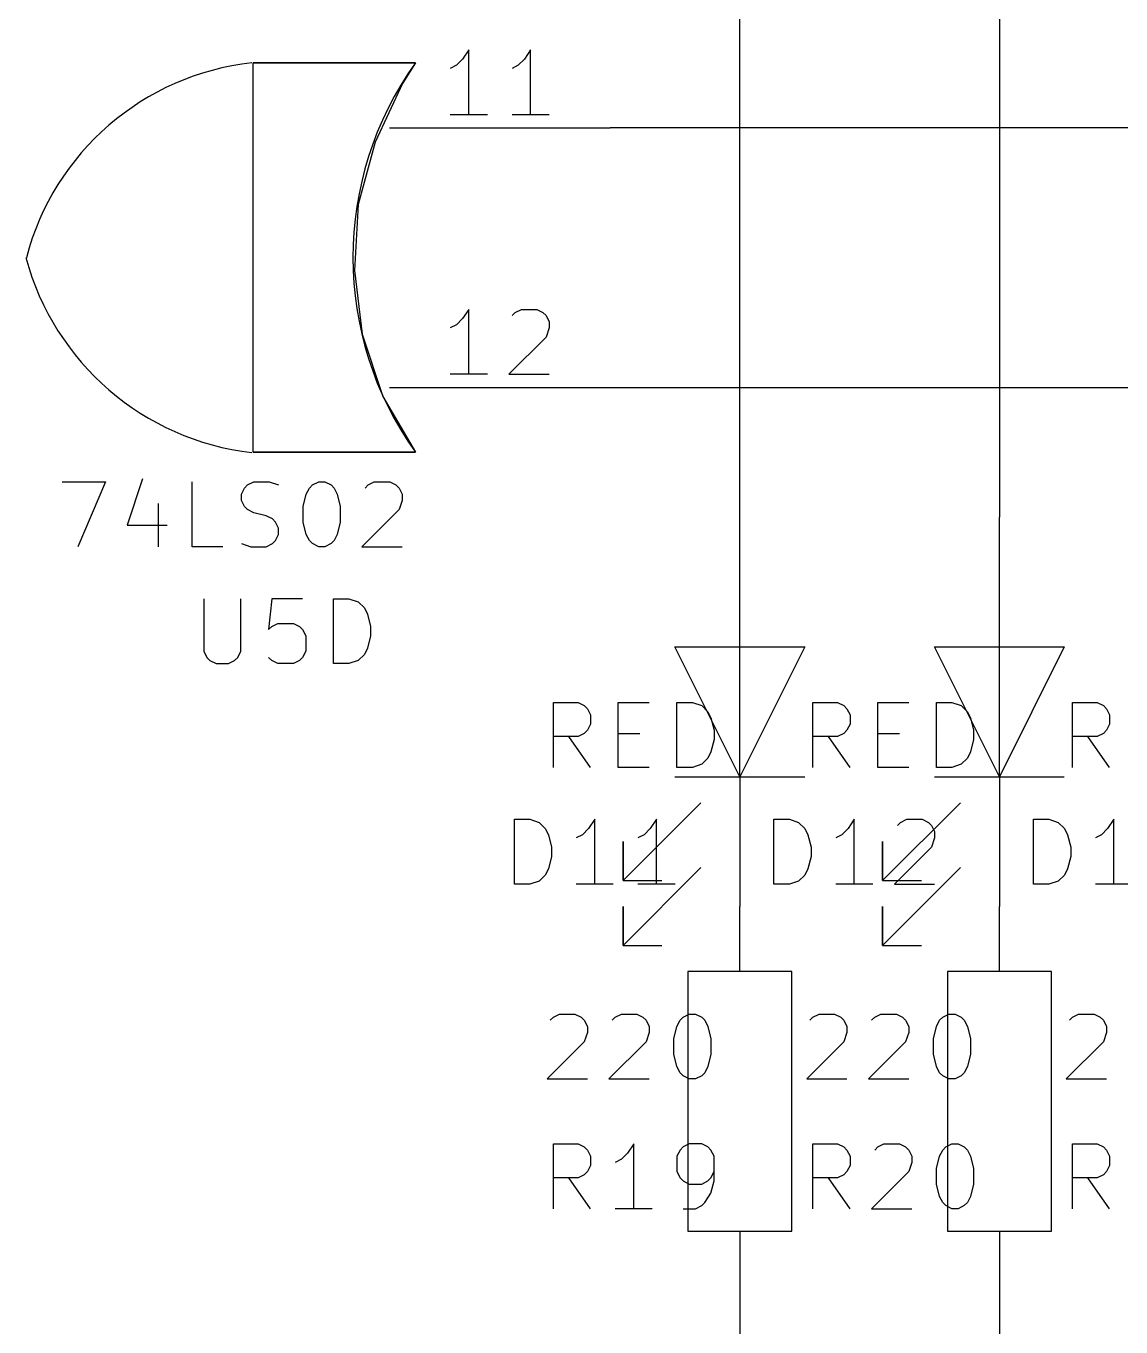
# Model space of a CAD drawing. Extents: x 0.4 to 11.3, y -7.9 to -0.4.
# Drawn here: x 3.7 to 4.544, y -6.924 to -5.922 of the extents above; entities that cross this region are included whole.
import ezdxf

# ---------------------------------------------------------------- set-up
doc = ezdxf.new("R2010")
doc.units = 0
doc.header["$MEASUREMENT"] = 0
for name, color, linetype in [('CYAN2', 4, 'CONTINUOUS'), ('GREEN3', 91, 'CONTINUOUS'), ('LYELLOW', 51, 'CONTINUOUS'), ('RED2', 1, 'CONTINUOUS'), ('RED3', 11, 'CONTINUOUS')]:
    doc.layers.add(name, color=color, linetype=linetype)

msp = doc.modelspace()

# ---------------------------------------------------------------- linework, layer by layer
at = {"layer": 'CYAN2', "linetype": 'CONTINUOUS'}
for p, q in [((3.7279, -6.2728), (3.7612, -6.2728)), ((3.7279, -6.2728), (3.7612, -6.2728)), ((3.7612, -6.2728), (3.7398, -6.3228)), ((3.7612, -6.2728), (3.7398, -6.3228)), ((3.7898, -6.2704), (3.7779, -6.3061)), ((3.7898, -6.2704), (3.7779, -6.3061)), ((3.8279, -6.3228), (3.8279, -6.2728)), ((3.8279, -6.3228), (3.8279, -6.2728)), ((3.8707, -6.2752), (3.8755, -6.2728)), ((3.8707, -6.2752), (3.8755, -6.2728)), ((3.8755, -6.2728), (3.8874, -6.2728)), ((3.8755, -6.2728), (3.8874, -6.2728)), ((3.8874, -6.2728), (3.8945, -6.2752)), ((3.8874, -6.2728), (3.8945, -6.2752)), ((3.9207, -6.2752), (3.9255, -6.2728)), ((3.9207, -6.2752), (3.9255, -6.2728)), ((3.9255, -6.2728), (3.9302, -6.2728)), ((3.9255, -6.2728), (3.9302, -6.2728)), ((3.9302, -6.2728), (3.935, -6.2752)), ((3.9302, -6.2728), (3.935, -6.2752)), ((3.9636, -6.2752), (3.9683, -6.2728)), ((3.9636, -6.2752), (3.9683, -6.2728)), ((3.9683, -6.2728), (3.9802, -6.2728)), ((3.9683, -6.2728), (3.9802, -6.2728)), ((3.9802, -6.2728), (3.985, -6.2752)), ((3.9802, -6.2728), (3.985, -6.2752)), ((3.866, -6.2823), (3.8683, -6.2776)), ((3.866, -6.2823), (3.8683, -6.2776)), ((3.866, -6.2871), (3.866, -6.2823)), ((3.866, -6.2871), (3.866, -6.2823)), ((3.8683, -6.2776), (3.8707, -6.2752)), ((3.8683, -6.2776), (3.8707, -6.2752)), ((3.9136, -6.2919), (3.9159, -6.2823)), ((3.9136, -6.2919), (3.9159, -6.2823)), ((3.9159, -6.2823), (3.9183, -6.2776)), ((3.9159, -6.2823), (3.9183, -6.2776)), ((3.9183, -6.2776), (3.9207, -6.2752)), ((3.9183, -6.2776), (3.9207, -6.2752)), ((3.935, -6.2752), (3.9374, -6.2776)), ((3.935, -6.2752), (3.9374, -6.2776)), ((3.9374, -6.2776), (3.9398, -6.2823)), ((3.9374, -6.2776), (3.9398, -6.2823)), ((3.9398, -6.2823), (3.9421, -6.2919)), ((3.9398, -6.2823), (3.9421, -6.2919)), ((3.9612, -6.2776), (3.9636, -6.2752)), ((3.9612, -6.2776), (3.9636, -6.2752)), ((3.985, -6.2752), (3.9874, -6.2776)), ((3.985, -6.2752), (3.9874, -6.2776)), ((3.9874, -6.2776), (3.9898, -6.2823)), ((3.9874, -6.2776), (3.9898, -6.2823)), ((3.9898, -6.2823), (3.9898, -6.2871)), ((3.9898, -6.2823), (3.9898, -6.2871)), ((3.8017, -6.2895), (3.8017, -6.3228)), ((3.8017, -6.2895), (3.8017, -6.3228)), ((3.8683, -6.2919), (3.866, -6.2871)), ((3.8683, -6.2919), (3.866, -6.2871)), ((3.8707, -6.2942), (3.8683, -6.2919)), ((3.8707, -6.2942), (3.8683, -6.2919)), ((3.8755, -6.2966), (3.8707, -6.2942)), ((3.8755, -6.2966), (3.8707, -6.2942)), ((3.9136, -6.3038), (3.9136, -6.2919)), ((3.9136, -6.3038), (3.9136, -6.2919)), ((3.9421, -6.2919), (3.9421, -6.3038)), ((3.9421, -6.2919), (3.9421, -6.3038)), ((3.9874, -6.2942), (3.9588, -6.3228)), ((3.9874, -6.2942), (3.9588, -6.3228)), ((3.9898, -6.2871), (3.9874, -6.2942)), ((3.9898, -6.2871), (3.9874, -6.2942)), ((3.885, -6.299), (3.8755, -6.2966)), ((3.885, -6.299), (3.8755, -6.2966)), ((3.8898, -6.3014), (3.885, -6.299)), ((3.8898, -6.3014), (3.885, -6.299)), ((3.8921, -6.3038), (3.8898, -6.3014)), ((3.8921, -6.3038), (3.8898, -6.3014)), ((3.8945, -6.3085), (3.8921, -6.3038)), ((3.8945, -6.3085), (3.8921, -6.3038)), ((3.9159, -6.3133), (3.9136, -6.3038)), ((3.9159, -6.3133), (3.9136, -6.3038)), ((3.9421, -6.3038), (3.9398, -6.3133)), ((3.9421, -6.3038), (3.9398, -6.3133)), ((3.7779, -6.3061), (3.8088, -6.3061)), ((3.7779, -6.3061), (3.8088, -6.3061)), ((3.8921, -6.318), (3.8945, -6.3133)), ((3.8921, -6.318), (3.8945, -6.3133)), ((3.8945, -6.3133), (3.8945, -6.3085)), ((3.8945, -6.3133), (3.8945, -6.3085)), ((3.9183, -6.318), (3.9159, -6.3133)), ((3.9183, -6.318), (3.9159, -6.3133)), ((3.9398, -6.3133), (3.9374, -6.318)), ((3.9398, -6.3133), (3.9374, -6.318)), ((3.8517, -6.3228), (3.8279, -6.3228)), ((3.8517, -6.3228), (3.8279, -6.3228)), ((3.866, -6.3204), (3.8731, -6.3228)), ((3.866, -6.3204), (3.8731, -6.3228)), ((3.8731, -6.3228), (3.885, -6.3228)), ((3.8731, -6.3228), (3.885, -6.3228)), ((3.885, -6.3228), (3.8898, -6.3204)), ((3.885, -6.3228), (3.8898, -6.3204)), ((3.8898, -6.3204), (3.8921, -6.318)), ((3.8898, -6.3204), (3.8921, -6.318)), ((3.9207, -6.3204), (3.9183, -6.318)), ((3.9207, -6.3204), (3.9183, -6.318)), ((3.9255, -6.3228), (3.9207, -6.3204)), ((3.9255, -6.3228), (3.9207, -6.3204)), ((3.9302, -6.3228), (3.9255, -6.3228)), ((3.9302, -6.3228), (3.9255, -6.3228)), ((3.935, -6.3204), (3.9302, -6.3228)), ((3.935, -6.3204), (3.9302, -6.3228)), ((3.9374, -6.318), (3.935, -6.3204)), ((3.9374, -6.318), (3.935, -6.3204)), ((3.9588, -6.3228), (3.9898, -6.3228)), ((3.9588, -6.3228), (3.9898, -6.3228)), ((3.8369, -6.3628), (3.8369, -6.4033)), ((3.8369, -6.3628), (3.8369, -6.4033)), ((3.8655, -6.4033), (3.8655, -6.3628)), ((3.8655, -6.4033), (3.8655, -6.3628)), ((3.8893, -6.3628), (3.8869, -6.3866)), ((3.8893, -6.3628), (3.8869, -6.3866)), ((3.9131, -6.3628), (3.8893, -6.3628)), ((3.9131, -6.3628), (3.8893, -6.3628)), ((3.9369, -6.4128), (3.9369, -6.3628)), ((3.9369, -6.3628), (3.9488, -6.3628)), ((3.9369, -6.4128), (3.9369, -6.3628)), ((3.9369, -6.3628), (3.9488, -6.3628)), ((3.9488, -6.3628), (3.9559, -6.3652)), ((3.9488, -6.3628), (3.9559, -6.3652)), ((3.9559, -6.3652), (3.9607, -6.3699)), ((3.9559, -6.3652), (3.9607, -6.3699)), ((3.9607, -6.3699), (3.9631, -6.3747)), ((3.9607, -6.3699), (3.9631, -6.3747)), ((3.9631, -6.3747), (3.9655, -6.3842)), ((3.9631, -6.3747), (3.9655, -6.3842)), ((3.8869, -6.3866), (3.8893, -6.3842)), ((3.8869, -6.3866), (3.8893, -6.3842)), ((3.8893, -6.3842), (3.894, -6.3819)), ((3.8893, -6.3842), (3.894, -6.3819)), ((3.894, -6.3819), (3.906, -6.3819)), ((3.894, -6.3819), (3.906, -6.3819)), ((3.906, -6.3819), (3.9107, -6.3842)), ((3.906, -6.3819), (3.9107, -6.3842)), ((3.9107, -6.3842), (3.9131, -6.3866)), ((3.9107, -6.3842), (3.9131, -6.3866)), ((3.9655, -6.3842), (3.9655, -6.3914)), ((3.9655, -6.3842), (3.9655, -6.3914)), ((3.9131, -6.3866), (3.9155, -6.3914)), ((3.9131, -6.3866), (3.9155, -6.3914)), ((3.9155, -6.3914), (3.9155, -6.4033)), ((3.9155, -6.3914), (3.9155, -6.4033)), ((3.9655, -6.3914), (3.9631, -6.4009)), ((3.9655, -6.3914), (3.9631, -6.4009)), ((3.8369, -6.4033), (3.8393, -6.408)), ((3.8369, -6.4033), (3.8393, -6.408)), ((3.8631, -6.408), (3.8655, -6.4033)), ((3.8631, -6.408), (3.8655, -6.4033)), ((3.9155, -6.4033), (3.9131, -6.408)), ((3.9155, -6.4033), (3.9131, -6.408)), ((3.9631, -6.4009), (3.9607, -6.4057)), ((3.9631, -6.4009), (3.9607, -6.4057)), ((3.8393, -6.408), (3.8417, -6.4104)), ((3.8393, -6.408), (3.8417, -6.4104)), ((3.8417, -6.4104), (3.8464, -6.4128)), ((3.8417, -6.4104), (3.8464, -6.4128)), ((3.8464, -6.4128), (3.8559, -6.4128)), ((3.8464, -6.4128), (3.8559, -6.4128)), ((3.8559, -6.4128), (3.8607, -6.4104)), ((3.8559, -6.4128), (3.8607, -6.4104)), ((3.8607, -6.4104), (3.8631, -6.408)), ((3.8607, -6.4104), (3.8631, -6.408)), ((3.8893, -6.4104), (3.8869, -6.408)), ((3.8893, -6.4104), (3.8869, -6.408)), ((3.894, -6.4128), (3.8893, -6.4104)), ((3.894, -6.4128), (3.8893, -6.4104)), ((3.906, -6.4128), (3.894, -6.4128)), ((3.906, -6.4128), (3.894, -6.4128)), ((3.9107, -6.4104), (3.906, -6.4128)), ((3.9107, -6.4104), (3.906, -6.4128)), ((3.9131, -6.408), (3.9107, -6.4104)), ((3.9131, -6.408), (3.9107, -6.4104)), ((3.9488, -6.4128), (3.9369, -6.4128)), ((3.9488, -6.4128), (3.9369, -6.4128)), ((3.9559, -6.4104), (3.9488, -6.4128)), ((3.9559, -6.4104), (3.9488, -6.4128)), ((3.9607, -6.4057), (3.9559, -6.4104)), ((3.9607, -6.4057), (3.9559, -6.4104)), ((4.1063, -6.4928), (4.1063, -6.4428)), ((4.1063, -6.4428), (4.1253, -6.4428)), ((4.1063, -6.4928), (4.1063, -6.4428)), ((4.1063, -6.4428), (4.1253, -6.4428)), ((4.1253, -6.4428), (4.1301, -6.4452)), ((4.1253, -6.4428), (4.1301, -6.4452)), ((4.1563, -6.4928), (4.1563, -6.4428)), ((4.1563, -6.4428), (4.1801, -6.4428)), ((4.1563, -6.4928), (4.1563, -6.4428)), ((4.1563, -6.4428), (4.1801, -6.4428)), ((4.2015, -6.4928), (4.2015, -6.4428)), ((4.2015, -6.4428), (4.2134, -6.4428)), ((4.2015, -6.4928), (4.2015, -6.4428)), ((4.2015, -6.4428), (4.2134, -6.4428)), ((4.2134, -6.4428), (4.2206, -6.4452)), ((4.2134, -6.4428), (4.2206, -6.4452)), ((4.3063, -6.4928), (4.3063, -6.4428)), ((4.3063, -6.4428), (4.3253, -6.4428)), ((4.3063, -6.4928), (4.3063, -6.4428)), ((4.3063, -6.4428), (4.3253, -6.4428)), ((4.3253, -6.4428), (4.3301, -6.4452)), ((4.3253, -6.4428), (4.3301, -6.4452)), ((4.3563, -6.4928), (4.3563, -6.4428)), ((4.3563, -6.4428), (4.3801, -6.4428)), ((4.3563, -6.4928), (4.3563, -6.4428)), ((4.3563, -6.4428), (4.3801, -6.4428)), ((4.4015, -6.4928), (4.4015, -6.4428)), ((4.4015, -6.4428), (4.4134, -6.4428)), ((4.4015, -6.4928), (4.4015, -6.4428)), ((4.4015, -6.4428), (4.4134, -6.4428)), ((4.4134, -6.4428), (4.4206, -6.4452)), ((4.4134, -6.4428), (4.4206, -6.4452)), ((4.5063, -6.4928), (4.5063, -6.4428)), ((4.5063, -6.4428), (4.5253, -6.4428)), ((4.5063, -6.4928), (4.5063, -6.4428)), ((4.5063, -6.4428), (4.5253, -6.4428)), ((4.5253, -6.4428), (4.5301, -6.4452)), ((4.5253, -6.4428), (4.5301, -6.4452)), ((4.1301, -6.4452), (4.1325, -6.4476)), ((4.1301, -6.4452), (4.1325, -6.4476)), ((4.1325, -6.4476), (4.1349, -6.4523)), ((4.1325, -6.4476), (4.1349, -6.4523)), ((4.1349, -6.4523), (4.1349, -6.4595)), ((4.1349, -6.4523), (4.1349, -6.4595)), ((4.2206, -6.4452), (4.2253, -6.4499)), ((4.2206, -6.4452), (4.2253, -6.4499)), ((4.2253, -6.4499), (4.2277, -6.4547)), ((4.2253, -6.4499), (4.2277, -6.4547)), ((4.2277, -6.4547), (4.2301, -6.4642)), ((4.2277, -6.4547), (4.2301, -6.4642)), ((4.3301, -6.4452), (4.3325, -6.4476)), ((4.3301, -6.4452), (4.3325, -6.4476)), ((4.3325, -6.4476), (4.3349, -6.4523)), ((4.3325, -6.4476), (4.3349, -6.4523)), ((4.3349, -6.4523), (4.3349, -6.4595)), ((4.3349, -6.4523), (4.3349, -6.4595)), ((4.4206, -6.4452), (4.4253, -6.4499)), ((4.4206, -6.4452), (4.4253, -6.4499)), ((4.4253, -6.4499), (4.4277, -6.4547)), ((4.4253, -6.4499), (4.4277, -6.4547)), ((4.4277, -6.4547), (4.4301, -6.4642)), ((4.4277, -6.4547), (4.4301, -6.4642)), ((4.5301, -6.4452), (4.5325, -6.4476)), ((4.5301, -6.4452), (4.5325, -6.4476)), ((4.5325, -6.4476), (4.5349, -6.4523)), ((4.5325, -6.4476), (4.5349, -6.4523)), ((4.5349, -6.4523), (4.5349, -6.4595)), ((4.5349, -6.4523), (4.5349, -6.4595)), ((4.1325, -6.4642), (4.1301, -6.4666)), ((4.1325, -6.4642), (4.1301, -6.4666)), ((4.1349, -6.4595), (4.1325, -6.4642)), ((4.1349, -6.4595), (4.1325, -6.4642)), ((4.2301, -6.4642), (4.2301, -6.4714)), ((4.2301, -6.4642), (4.2301, -6.4714)), ((4.3325, -6.4642), (4.3301, -6.4666)), ((4.3325, -6.4642), (4.3301, -6.4666)), ((4.3349, -6.4595), (4.3325, -6.4642)), ((4.3349, -6.4595), (4.3325, -6.4642)), ((4.4301, -6.4642), (4.4301, -6.4714)), ((4.4301, -6.4642), (4.4301, -6.4714)), ((4.5325, -6.4642), (4.5301, -6.4666)), ((4.5325, -6.4642), (4.5301, -6.4666)), ((4.5349, -6.4595), (4.5325, -6.4642)), ((4.5349, -6.4595), (4.5325, -6.4642)), ((4.1253, -6.469), (4.1063, -6.469)), ((4.1253, -6.469), (4.1063, -6.469)), ((4.1349, -6.4928), (4.1182, -6.469)), ((4.1349, -6.4928), (4.1182, -6.469)), ((4.1301, -6.4666), (4.1253, -6.469)), ((4.1301, -6.4666), (4.1253, -6.469)), ((4.1563, -6.4666), (4.1729, -6.4666)), ((4.1563, -6.4666), (4.1729, -6.4666)), ((4.2301, -6.4714), (4.2277, -6.4809)), ((4.2301, -6.4714), (4.2277, -6.4809)), ((4.3253, -6.469), (4.3063, -6.469)), ((4.3253, -6.469), (4.3063, -6.469)), ((4.3349, -6.4928), (4.3182, -6.469)), ((4.3349, -6.4928), (4.3182, -6.469)), ((4.3301, -6.4666), (4.3253, -6.469)), ((4.3301, -6.4666), (4.3253, -6.469)), ((4.3563, -6.4666), (4.3729, -6.4666)), ((4.3563, -6.4666), (4.3729, -6.4666)), ((4.4301, -6.4714), (4.4277, -6.4809)), ((4.4301, -6.4714), (4.4277, -6.4809)), ((4.5253, -6.469), (4.5063, -6.469)), ((4.5253, -6.469), (4.5063, -6.469)), ((4.5349, -6.4928), (4.5182, -6.469)), ((4.5349, -6.4928), (4.5182, -6.469)), ((4.5301, -6.4666), (4.5253, -6.469)), ((4.5301, -6.4666), (4.5253, -6.469)), ((4.2277, -6.4809), (4.2253, -6.4857)), ((4.2277, -6.4809), (4.2253, -6.4857)), ((4.4277, -6.4809), (4.4253, -6.4857)), ((4.4277, -6.4809), (4.4253, -6.4857)), ((4.1801, -6.4928), (4.1563, -6.4928)), ((4.1801, -6.4928), (4.1563, -6.4928)), ((4.2134, -6.4928), (4.2015, -6.4928)), ((4.2134, -6.4928), (4.2015, -6.4928)), ((4.2206, -6.4904), (4.2134, -6.4928)), ((4.2206, -6.4904), (4.2134, -6.4928)), ((4.2253, -6.4857), (4.2206, -6.4904)), ((4.2253, -6.4857), (4.2206, -6.4904)), ((4.3801, -6.4928), (4.3563, -6.4928)), ((4.3801, -6.4928), (4.3563, -6.4928)), ((4.4134, -6.4928), (4.4015, -6.4928)), ((4.4134, -6.4928), (4.4015, -6.4928)), ((4.4206, -6.4904), (4.4134, -6.4928)), ((4.4206, -6.4904), (4.4134, -6.4928)), ((4.4253, -6.4857), (4.4206, -6.4904)), ((4.4253, -6.4857), (4.4206, -6.4904)), ((4.0763, -6.5828), (4.0763, -6.5328)), ((4.0763, -6.5328), (4.0882, -6.5328)), ((4.0763, -6.5828), (4.0763, -6.5328)), ((4.0763, -6.5328), (4.0882, -6.5328)), ((4.0882, -6.5328), (4.0953, -6.5352)), ((4.0882, -6.5328), (4.0953, -6.5352)), ((4.0953, -6.5352), (4.1001, -6.5399)), ((4.0953, -6.5352), (4.1001, -6.5399)), ((4.1382, -6.5328), (4.1334, -6.5399)), ((4.1382, -6.5328), (4.1334, -6.5399)), ((4.1382, -6.5828), (4.1382, -6.5328)), ((4.1382, -6.5828), (4.1382, -6.5328)), ((4.1858, -6.5328), (4.181, -6.5399)), ((4.1858, -6.5328), (4.181, -6.5399)), ((4.1858, -6.5828), (4.1858, -6.5328)), ((4.1858, -6.5828), (4.1858, -6.5328)), ((4.2763, -6.5828), (4.2763, -6.5328)), ((4.2763, -6.5328), (4.2882, -6.5328)), ((4.2763, -6.5828), (4.2763, -6.5328)), ((4.2763, -6.5328), (4.2882, -6.5328)), ((4.2882, -6.5328), (4.2953, -6.5352)), ((4.2882, -6.5328), (4.2953, -6.5352)), ((4.2953, -6.5352), (4.3001, -6.5399)), ((4.2953, -6.5352), (4.3001, -6.5399)), ((4.3382, -6.5328), (4.3334, -6.5399)), ((4.3382, -6.5328), (4.3334, -6.5399)), ((4.3382, -6.5828), (4.3382, -6.5328)), ((4.3382, -6.5828), (4.3382, -6.5328)), ((4.3715, -6.5376), (4.3739, -6.5352)), ((4.3715, -6.5376), (4.3739, -6.5352)), ((4.3739, -6.5352), (4.3787, -6.5328)), ((4.3739, -6.5352), (4.3787, -6.5328)), ((4.3787, -6.5328), (4.3906, -6.5328)), ((4.3787, -6.5328), (4.3906, -6.5328)), ((4.3906, -6.5328), (4.3953, -6.5352)), ((4.3906, -6.5328), (4.3953, -6.5352)), ((4.3953, -6.5352), (4.3977, -6.5376)), ((4.3953, -6.5352), (4.3977, -6.5376)), ((4.4763, -6.5828), (4.4763, -6.5328)), ((4.4763, -6.5328), (4.4882, -6.5328)), ((4.4763, -6.5828), (4.4763, -6.5328)), ((4.4763, -6.5328), (4.4882, -6.5328)), ((4.4882, -6.5328), (4.4953, -6.5352)), ((4.4882, -6.5328), (4.4953, -6.5352)), ((4.4953, -6.5352), (4.5001, -6.5399)), ((4.4953, -6.5352), (4.5001, -6.5399)), ((4.5382, -6.5328), (4.5334, -6.5399)), ((4.5382, -6.5328), (4.5334, -6.5399)), ((4.5382, -6.5828), (4.5382, -6.5328)), ((4.5382, -6.5828), (4.5382, -6.5328)), ((4.1001, -6.5399), (4.1025, -6.5447)), ((4.1001, -6.5399), (4.1025, -6.5447)), ((4.1025, -6.5447), (4.1049, -6.5542)), ((4.1025, -6.5447), (4.1049, -6.5542)), ((4.1287, -6.5447), (4.1239, -6.5471)), ((4.1287, -6.5447), (4.1239, -6.5471)), ((4.1334, -6.5399), (4.1287, -6.5447)), ((4.1334, -6.5399), (4.1287, -6.5447)), ((4.1763, -6.5447), (4.1715, -6.5471)), ((4.1763, -6.5447), (4.1715, -6.5471)), ((4.181, -6.5399), (4.1763, -6.5447)), ((4.181, -6.5399), (4.1763, -6.5447)), ((4.3001, -6.5399), (4.3025, -6.5447)), ((4.3001, -6.5399), (4.3025, -6.5447)), ((4.3025, -6.5447), (4.3049, -6.5542)), ((4.3025, -6.5447), (4.3049, -6.5542)), ((4.3287, -6.5447), (4.3239, -6.5471)), ((4.3287, -6.5447), (4.3239, -6.5471)), ((4.3334, -6.5399), (4.3287, -6.5447)), ((4.3334, -6.5399), (4.3287, -6.5447)), ((4.3977, -6.5376), (4.4001, -6.5423)), ((4.3977, -6.5376), (4.4001, -6.5423)), ((4.4001, -6.5423), (4.4001, -6.5471)), ((4.4001, -6.5423), (4.4001, -6.5471)), ((4.5001, -6.5399), (4.5025, -6.5447)), ((4.5001, -6.5399), (4.5025, -6.5447)), ((4.5025, -6.5447), (4.5049, -6.5542)), ((4.5025, -6.5447), (4.5049, -6.5542)), ((4.5287, -6.5447), (4.5239, -6.5471)), ((4.5287, -6.5447), (4.5239, -6.5471)), ((4.5334, -6.5399), (4.5287, -6.5447)), ((4.5334, -6.5399), (4.5287, -6.5447)), ((4.1049, -6.5542), (4.1049, -6.5614)), ((4.1049, -6.5542), (4.1049, -6.5614)), ((4.3049, -6.5542), (4.3049, -6.5614)), ((4.3049, -6.5542), (4.3049, -6.5614)), ((4.3977, -6.5542), (4.3691, -6.5828)), ((4.3977, -6.5542), (4.3691, -6.5828)), ((4.4001, -6.5471), (4.3977, -6.5542)), ((4.4001, -6.5471), (4.3977, -6.5542)), ((4.5049, -6.5542), (4.5049, -6.5614)), ((4.5049, -6.5542), (4.5049, -6.5614)), ((4.1049, -6.5614), (4.1025, -6.5709)), ((4.1049, -6.5614), (4.1025, -6.5709)), ((4.3049, -6.5614), (4.3025, -6.5709)), ((4.3049, -6.5614), (4.3025, -6.5709)), ((4.5049, -6.5614), (4.5025, -6.5709)), ((4.5049, -6.5614), (4.5025, -6.5709)), ((4.1025, -6.5709), (4.1001, -6.5757)), ((4.1025, -6.5709), (4.1001, -6.5757)), ((4.3025, -6.5709), (4.3001, -6.5757)), ((4.3025, -6.5709), (4.3001, -6.5757)), ((4.5025, -6.5709), (4.5001, -6.5757)), ((4.5025, -6.5709), (4.5001, -6.5757)), ((4.0882, -6.5828), (4.0763, -6.5828)), ((4.0882, -6.5828), (4.0763, -6.5828)), ((4.0953, -6.5804), (4.0882, -6.5828)), ((4.0953, -6.5804), (4.0882, -6.5828)), ((4.1001, -6.5757), (4.0953, -6.5804)), ((4.1001, -6.5757), (4.0953, -6.5804)), ((4.1525, -6.5828), (4.1239, -6.5828)), ((4.1525, -6.5828), (4.1239, -6.5828)), ((4.2001, -6.5828), (4.1715, -6.5828)), ((4.2001, -6.5828), (4.1715, -6.5828)), ((4.2882, -6.5828), (4.2763, -6.5828)), ((4.2882, -6.5828), (4.2763, -6.5828)), ((4.2953, -6.5804), (4.2882, -6.5828)), ((4.2953, -6.5804), (4.2882, -6.5828)), ((4.3001, -6.5757), (4.2953, -6.5804)), ((4.3001, -6.5757), (4.2953, -6.5804)), ((4.3525, -6.5828), (4.3239, -6.5828)), ((4.3525, -6.5828), (4.3239, -6.5828)), ((4.3691, -6.5828), (4.4001, -6.5828)), ((4.3691, -6.5828), (4.4001, -6.5828)), ((4.4882, -6.5828), (4.4763, -6.5828)), ((4.4882, -6.5828), (4.4763, -6.5828)), ((4.4953, -6.5804), (4.4882, -6.5828)), ((4.4953, -6.5804), (4.4882, -6.5828)), ((4.5001, -6.5757), (4.4953, -6.5804)), ((4.5001, -6.5757), (4.4953, -6.5804)), ((4.5525, -6.5828), (4.5239, -6.5828)), ((4.5525, -6.5828), (4.5239, -6.5828)), ((4.1039, -6.6876), (4.1063, -6.6852)), ((4.1039, -6.6876), (4.1063, -6.6852)), ((4.1063, -6.6852), (4.111, -6.6828)), ((4.1063, -6.6852), (4.111, -6.6828)), ((4.111, -6.6828), (4.1229, -6.6828)), ((4.111, -6.6828), (4.1229, -6.6828)), ((4.1229, -6.6828), (4.1277, -6.6852)), ((4.1229, -6.6828), (4.1277, -6.6852)), ((4.1277, -6.6852), (4.1301, -6.6876)), ((4.1277, -6.6852), (4.1301, -6.6876)), ((4.1515, -6.6876), (4.1539, -6.6852)), ((4.1515, -6.6876), (4.1539, -6.6852)), ((4.1539, -6.6852), (4.1587, -6.6828)), ((4.1539, -6.6852), (4.1587, -6.6828)), ((4.1587, -6.6828), (4.1706, -6.6828)), ((4.1587, -6.6828), (4.1706, -6.6828)), ((4.1706, -6.6828), (4.1753, -6.6852)), ((4.1706, -6.6828), (4.1753, -6.6852)), ((4.1753, -6.6852), (4.1777, -6.6876)), ((4.1753, -6.6852), (4.1777, -6.6876)), ((4.2039, -6.6876), (4.2063, -6.6852)), ((4.2039, -6.6876), (4.2063, -6.6852)), ((4.2063, -6.6852), (4.211, -6.6828)), ((4.2063, -6.6852), (4.211, -6.6828)), ((4.211, -6.6828), (4.2158, -6.6828)), ((4.211, -6.6828), (4.2158, -6.6828)), ((4.2158, -6.6828), (4.2206, -6.6852)), ((4.2158, -6.6828), (4.2206, -6.6852)), ((4.2206, -6.6852), (4.2229, -6.6876)), ((4.2206, -6.6852), (4.2229, -6.6876)), ((4.3039, -6.6876), (4.3063, -6.6852)), ((4.3039, -6.6876), (4.3063, -6.6852)), ((4.3063, -6.6852), (4.311, -6.6828)), ((4.3063, -6.6852), (4.311, -6.6828)), ((4.311, -6.6828), (4.3229, -6.6828)), ((4.311, -6.6828), (4.3229, -6.6828)), ((4.3229, -6.6828), (4.3277, -6.6852)), ((4.3229, -6.6828), (4.3277, -6.6852)), ((4.3277, -6.6852), (4.3301, -6.6876)), ((4.3277, -6.6852), (4.3301, -6.6876)), ((4.3515, -6.6876), (4.3539, -6.6852)), ((4.3515, -6.6876), (4.3539, -6.6852)), ((4.3539, -6.6852), (4.3587, -6.6828)), ((4.3539, -6.6852), (4.3587, -6.6828)), ((4.3587, -6.6828), (4.3706, -6.6828)), ((4.3587, -6.6828), (4.3706, -6.6828)), ((4.3706, -6.6828), (4.3753, -6.6852)), ((4.3706, -6.6828), (4.3753, -6.6852)), ((4.3753, -6.6852), (4.3777, -6.6876)), ((4.3753, -6.6852), (4.3777, -6.6876)), ((4.4039, -6.6876), (4.4063, -6.6852)), ((4.4039, -6.6876), (4.4063, -6.6852)), ((4.4063, -6.6852), (4.411, -6.6828)), ((4.4063, -6.6852), (4.411, -6.6828)), ((4.411, -6.6828), (4.4158, -6.6828)), ((4.411, -6.6828), (4.4158, -6.6828)), ((4.4158, -6.6828), (4.4206, -6.6852)), ((4.4158, -6.6828), (4.4206, -6.6852)), ((4.4206, -6.6852), (4.4229, -6.6876)), ((4.4206, -6.6852), (4.4229, -6.6876)), ((4.5039, -6.6876), (4.5063, -6.6852)), ((4.5039, -6.6876), (4.5063, -6.6852)), ((4.5063, -6.6852), (4.511, -6.6828)), ((4.5063, -6.6852), (4.511, -6.6828)), ((4.511, -6.6828), (4.5229, -6.6828)), ((4.511, -6.6828), (4.5229, -6.6828)), ((4.5229, -6.6828), (4.5277, -6.6852)), ((4.5229, -6.6828), (4.5277, -6.6852)), ((4.5277, -6.6852), (4.5301, -6.6876)), ((4.5277, -6.6852), (4.5301, -6.6876)), ((4.1301, -6.6876), (4.1325, -6.6923)), ((4.1301, -6.6876), (4.1325, -6.6923)), ((4.1325, -6.6923), (4.1325, -6.6971)), ((4.1325, -6.6923), (4.1325, -6.6971)), ((4.1777, -6.6876), (4.1801, -6.6923)), ((4.1777, -6.6876), (4.1801, -6.6923)), ((4.1801, -6.6923), (4.1801, -6.6971)), ((4.1801, -6.6923), (4.1801, -6.6971)), ((4.1991, -6.7018), (4.2015, -6.6923)), ((4.1991, -6.7018), (4.2015, -6.6923)), ((4.2015, -6.6923), (4.2039, -6.6876)), ((4.2015, -6.6923), (4.2039, -6.6876)), ((4.2229, -6.6876), (4.2253, -6.6923)), ((4.2229, -6.6876), (4.2253, -6.6923)), ((4.2253, -6.6923), (4.2277, -6.7018)), ((4.2253, -6.6923), (4.2277, -6.7018)), ((4.3301, -6.6876), (4.3325, -6.6923)), ((4.3301, -6.6876), (4.3325, -6.6923)), ((4.3325, -6.6923), (4.3325, -6.6971)), ((4.3325, -6.6923), (4.3325, -6.6971)), ((4.3777, -6.6876), (4.3801, -6.6923)), ((4.3777, -6.6876), (4.3801, -6.6923)), ((4.3801, -6.6923), (4.3801, -6.6971)), ((4.3801, -6.6923), (4.3801, -6.6971)), ((4.3991, -6.7018), (4.4015, -6.6923)), ((4.3991, -6.7018), (4.4015, -6.6923)), ((4.4015, -6.6923), (4.4039, -6.6876)), ((4.4015, -6.6923), (4.4039, -6.6876)), ((4.4229, -6.6876), (4.4253, -6.6923)), ((4.4229, -6.6876), (4.4253, -6.6923)), ((4.4253, -6.6923), (4.4277, -6.7018)), ((4.4253, -6.6923), (4.4277, -6.7018)), ((4.5301, -6.6876), (4.5325, -6.6923)), ((4.5301, -6.6876), (4.5325, -6.6923)), ((4.5325, -6.6923), (4.5325, -6.6971)), ((4.5325, -6.6923), (4.5325, -6.6971)), ((4.1301, -6.7042), (4.1015, -6.7328)), ((4.1301, -6.7042), (4.1015, -6.7328)), ((4.1325, -6.6971), (4.1301, -6.7042)), ((4.1325, -6.6971), (4.1301, -6.7042)), ((4.1777, -6.7042), (4.1491, -6.7328)), ((4.1777, -6.7042), (4.1491, -6.7328)), ((4.1801, -6.6971), (4.1777, -6.7042)), ((4.1801, -6.6971), (4.1777, -6.7042)), ((4.1991, -6.7138), (4.1991, -6.7018)), ((4.1991, -6.7138), (4.1991, -6.7018)), ((4.2277, -6.7018), (4.2277, -6.7138)), ((4.2277, -6.7018), (4.2277, -6.7138)), ((4.3301, -6.7042), (4.3015, -6.7328)), ((4.3301, -6.7042), (4.3015, -6.7328)), ((4.3325, -6.6971), (4.3301, -6.7042)), ((4.3325, -6.6971), (4.3301, -6.7042)), ((4.3777, -6.7042), (4.3491, -6.7328)), ((4.3777, -6.7042), (4.3491, -6.7328)), ((4.3801, -6.6971), (4.3777, -6.7042)), ((4.3801, -6.6971), (4.3777, -6.7042)), ((4.3991, -6.7138), (4.3991, -6.7018)), ((4.3991, -6.7138), (4.3991, -6.7018)), ((4.4277, -6.7018), (4.4277, -6.7138)), ((4.4277, -6.7018), (4.4277, -6.7138)), ((4.5301, -6.7042), (4.5015, -6.7328)), ((4.5301, -6.7042), (4.5015, -6.7328)), ((4.5325, -6.6971), (4.5301, -6.7042)), ((4.5325, -6.6971), (4.5301, -6.7042)), ((4.2015, -6.7233), (4.1991, -6.7138)), ((4.2015, -6.7233), (4.1991, -6.7138)), ((4.2277, -6.7138), (4.2253, -6.7233)), ((4.2277, -6.7138), (4.2253, -6.7233)), ((4.4015, -6.7233), (4.3991, -6.7138)), ((4.4015, -6.7233), (4.3991, -6.7138)), ((4.4277, -6.7138), (4.4253, -6.7233)), ((4.4277, -6.7138), (4.4253, -6.7233)), ((4.2039, -6.728), (4.2015, -6.7233)), ((4.2039, -6.728), (4.2015, -6.7233)), ((4.2253, -6.7233), (4.2229, -6.728)), ((4.2253, -6.7233), (4.2229, -6.728)), ((4.4039, -6.728), (4.4015, -6.7233)), ((4.4039, -6.728), (4.4015, -6.7233)), ((4.4253, -6.7233), (4.4229, -6.728)), ((4.4253, -6.7233), (4.4229, -6.728)), ((4.1015, -6.7328), (4.1325, -6.7328)), ((4.1015, -6.7328), (4.1325, -6.7328)), ((4.1491, -6.7328), (4.1801, -6.7328)), ((4.1491, -6.7328), (4.1801, -6.7328)), ((4.2063, -6.7304), (4.2039, -6.728)), ((4.2063, -6.7304), (4.2039, -6.728)), ((4.211, -6.7328), (4.2063, -6.7304)), ((4.211, -6.7328), (4.2063, -6.7304)), ((4.2158, -6.7328), (4.211, -6.7328)), ((4.2158, -6.7328), (4.211, -6.7328)), ((4.2206, -6.7304), (4.2158, -6.7328)), ((4.2206, -6.7304), (4.2158, -6.7328)), ((4.2229, -6.728), (4.2206, -6.7304)), ((4.2229, -6.728), (4.2206, -6.7304)), ((4.3015, -6.7328), (4.3325, -6.7328)), ((4.3015, -6.7328), (4.3325, -6.7328)), ((4.3491, -6.7328), (4.3801, -6.7328)), ((4.3491, -6.7328), (4.3801, -6.7328)), ((4.4063, -6.7304), (4.4039, -6.728)), ((4.4063, -6.7304), (4.4039, -6.728)), ((4.411, -6.7328), (4.4063, -6.7304)), ((4.411, -6.7328), (4.4063, -6.7304)), ((4.4158, -6.7328), (4.411, -6.7328)), ((4.4158, -6.7328), (4.411, -6.7328)), ((4.4206, -6.7304), (4.4158, -6.7328)), ((4.4206, -6.7304), (4.4158, -6.7328)), ((4.4229, -6.728), (4.4206, -6.7304)), ((4.4229, -6.728), (4.4206, -6.7304)), ((4.5015, -6.7328), (4.5325, -6.7328)), ((4.5015, -6.7328), (4.5325, -6.7328)), ((4.1063, -6.8328), (4.1063, -6.7828)), ((4.1063, -6.7828), (4.1253, -6.7828)), ((4.1063, -6.8328), (4.1063, -6.7828)), ((4.1063, -6.7828), (4.1253, -6.7828)), ((4.1253, -6.7828), (4.1301, -6.7852)), ((4.1253, -6.7828), (4.1301, -6.7852)), ((4.1301, -6.7852), (4.1325, -6.7876)), ((4.1301, -6.7852), (4.1325, -6.7876)), ((4.1682, -6.7828), (4.1634, -6.7899)), ((4.1682, -6.7828), (4.1634, -6.7899)), ((4.1682, -6.8328), (4.1682, -6.7828)), ((4.1682, -6.8328), (4.1682, -6.7828)), ((4.2063, -6.7852), (4.2039, -6.7876)), ((4.2063, -6.7852), (4.2039, -6.7876)), ((4.211, -6.7828), (4.2063, -6.7852)), ((4.211, -6.7828), (4.2063, -6.7852)), ((4.2206, -6.7828), (4.211, -6.7828)), ((4.2206, -6.7828), (4.211, -6.7828)), ((4.2253, -6.7852), (4.2206, -6.7828)), ((4.2253, -6.7852), (4.2206, -6.7828)), ((4.2277, -6.7876), (4.2253, -6.7852)), ((4.2277, -6.7876), (4.2253, -6.7852)), ((4.3063, -6.8328), (4.3063, -6.7828)), ((4.3063, -6.7828), (4.3253, -6.7828)), ((4.3063, -6.8328), (4.3063, -6.7828)), ((4.3063, -6.7828), (4.3253, -6.7828)), ((4.3253, -6.7828), (4.3301, -6.7852)), ((4.3253, -6.7828), (4.3301, -6.7852)), ((4.3301, -6.7852), (4.3325, -6.7876)), ((4.3301, -6.7852), (4.3325, -6.7876)), ((4.3539, -6.7876), (4.3563, -6.7852)), ((4.3539, -6.7876), (4.3563, -6.7852)), ((4.3563, -6.7852), (4.361, -6.7828)), ((4.3563, -6.7852), (4.361, -6.7828)), ((4.361, -6.7828), (4.3729, -6.7828)), ((4.361, -6.7828), (4.3729, -6.7828)), ((4.3729, -6.7828), (4.3777, -6.7852)), ((4.3729, -6.7828), (4.3777, -6.7852)), ((4.3777, -6.7852), (4.3801, -6.7876)), ((4.3777, -6.7852), (4.3801, -6.7876)), ((4.4063, -6.7876), (4.4087, -6.7852)), ((4.4063, -6.7876), (4.4087, -6.7852)), ((4.4087, -6.7852), (4.4134, -6.7828)), ((4.4087, -6.7852), (4.4134, -6.7828)), ((4.4134, -6.7828), (4.4182, -6.7828)), ((4.4134, -6.7828), (4.4182, -6.7828)), ((4.4182, -6.7828), (4.4229, -6.7852)), ((4.4182, -6.7828), (4.4229, -6.7852)), ((4.4229, -6.7852), (4.4253, -6.7876)), ((4.4229, -6.7852), (4.4253, -6.7876)), ((4.5063, -6.8328), (4.5063, -6.7828)), ((4.5063, -6.7828), (4.5253, -6.7828)), ((4.5063, -6.8328), (4.5063, -6.7828)), ((4.5063, -6.7828), (4.5253, -6.7828)), ((4.5253, -6.7828), (4.5301, -6.7852)), ((4.5253, -6.7828), (4.5301, -6.7852)), ((4.5301, -6.7852), (4.5325, -6.7876)), ((4.5301, -6.7852), (4.5325, -6.7876)), ((4.1325, -6.7876), (4.1349, -6.7923)), ((4.1325, -6.7876), (4.1349, -6.7923)), ((4.1349, -6.7923), (4.1349, -6.7995)), ((4.1349, -6.7923), (4.1349, -6.7995)), ((4.1587, -6.7947), (4.1539, -6.7971)), ((4.1587, -6.7947), (4.1539, -6.7971)), ((4.1634, -6.7899), (4.1587, -6.7947)), ((4.1634, -6.7899), (4.1587, -6.7947)), ((4.2039, -6.7876), (4.2015, -6.7923)), ((4.2039, -6.7876), (4.2015, -6.7923)), ((4.2015, -6.7923), (4.2015, -6.8042)), ((4.2015, -6.7923), (4.2015, -6.8042)), ((4.2301, -6.7923), (4.2277, -6.7876)), ((4.2301, -6.7923), (4.2277, -6.7876)), ((4.2301, -6.8114), (4.2301, -6.7923)), ((4.2301, -6.8114), (4.2301, -6.7923)), ((4.3325, -6.7876), (4.3349, -6.7923)), ((4.3325, -6.7876), (4.3349, -6.7923)), ((4.3349, -6.7923), (4.3349, -6.7995)), ((4.3349, -6.7923), (4.3349, -6.7995)), ((4.3801, -6.7876), (4.3825, -6.7923)), ((4.3801, -6.7876), (4.3825, -6.7923)), ((4.3825, -6.7923), (4.3825, -6.7971)), ((4.3825, -6.7923), (4.3825, -6.7971)), ((4.4015, -6.8018), (4.4039, -6.7923)), ((4.4015, -6.8018), (4.4039, -6.7923)), ((4.4039, -6.7923), (4.4063, -6.7876)), ((4.4039, -6.7923), (4.4063, -6.7876)), ((4.4253, -6.7876), (4.4277, -6.7923)), ((4.4253, -6.7876), (4.4277, -6.7923)), ((4.4277, -6.7923), (4.4301, -6.8018)), ((4.4277, -6.7923), (4.4301, -6.8018)), ((4.5325, -6.7876), (4.5349, -6.7923)), ((4.5325, -6.7876), (4.5349, -6.7923)), ((4.5349, -6.7923), (4.5349, -6.7995)), ((4.5349, -6.7923), (4.5349, -6.7995)), ((4.1325, -6.8042), (4.1301, -6.8066)), ((4.1325, -6.8042), (4.1301, -6.8066)), ((4.1349, -6.7995), (4.1325, -6.8042)), ((4.1349, -6.7995), (4.1325, -6.8042)), ((4.2015, -6.8042), (4.2039, -6.809)), ((4.2015, -6.8042), (4.2039, -6.809)), ((4.2277, -6.809), (4.2301, -6.8042)), ((4.2277, -6.809), (4.2301, -6.8042)), ((4.3325, -6.8042), (4.3301, -6.8066)), ((4.3325, -6.8042), (4.3301, -6.8066)), ((4.3349, -6.7995), (4.3325, -6.8042)), ((4.3349, -6.7995), (4.3325, -6.8042)), ((4.3801, -6.8042), (4.3515, -6.8328)), ((4.3801, -6.8042), (4.3515, -6.8328)), ((4.3825, -6.7971), (4.3801, -6.8042)), ((4.3825, -6.7971), (4.3801, -6.8042)), ((4.4015, -6.8138), (4.4015, -6.8018)), ((4.4015, -6.8138), (4.4015, -6.8018)), ((4.4301, -6.8018), (4.4301, -6.8138)), ((4.4301, -6.8018), (4.4301, -6.8138)), ((4.5325, -6.8042), (4.5301, -6.8066)), ((4.5325, -6.8042), (4.5301, -6.8066)), ((4.5349, -6.7995), (4.5325, -6.8042)), ((4.5349, -6.7995), (4.5325, -6.8042)), ((4.1253, -6.809), (4.1063, -6.809)), ((4.1253, -6.809), (4.1063, -6.809)), ((4.1349, -6.8328), (4.1182, -6.809)), ((4.1349, -6.8328), (4.1182, -6.809)), ((4.1301, -6.8066), (4.1253, -6.809)), ((4.1301, -6.8066), (4.1253, -6.809)), ((4.2039, -6.809), (4.2063, -6.8114)), ((4.2039, -6.809), (4.2063, -6.8114)), ((4.2063, -6.8114), (4.211, -6.8138)), ((4.2063, -6.8114), (4.211, -6.8138)), ((4.211, -6.8138), (4.2206, -6.8138)), ((4.211, -6.8138), (4.2206, -6.8138)), ((4.2206, -6.8138), (4.2253, -6.8114)), ((4.2206, -6.8138), (4.2253, -6.8114)), ((4.2253, -6.8114), (4.2277, -6.809)), ((4.2253, -6.8114), (4.2277, -6.809)), ((4.2277, -6.8209), (4.2301, -6.8114)), ((4.2277, -6.8209), (4.2301, -6.8114)), ((4.3253, -6.809), (4.3063, -6.809)), ((4.3253, -6.809), (4.3063, -6.809)), ((4.3349, -6.8328), (4.3182, -6.809)), ((4.3349, -6.8328), (4.3182, -6.809)), ((4.3301, -6.8066), (4.3253, -6.809)), ((4.3301, -6.8066), (4.3253, -6.809)), ((4.4039, -6.8233), (4.4015, -6.8138)), ((4.4039, -6.8233), (4.4015, -6.8138)), ((4.4301, -6.8138), (4.4277, -6.8233)), ((4.4301, -6.8138), (4.4277, -6.8233)), ((4.5253, -6.809), (4.5063, -6.809)), ((4.5253, -6.809), (4.5063, -6.809)), ((4.5349, -6.8328), (4.5182, -6.809)), ((4.5349, -6.8328), (4.5182, -6.809)), ((4.5301, -6.8066), (4.5253, -6.809)), ((4.5301, -6.8066), (4.5253, -6.809)), ((4.2229, -6.828), (4.2277, -6.8209)), ((4.2229, -6.828), (4.2277, -6.8209)), ((4.4063, -6.828), (4.4039, -6.8233)), ((4.4063, -6.828), (4.4039, -6.8233)), ((4.4277, -6.8233), (4.4253, -6.828)), ((4.4277, -6.8233), (4.4253, -6.828)), ((4.1825, -6.8328), (4.1539, -6.8328)), ((4.1825, -6.8328), (4.1539, -6.8328)), ((4.2063, -6.8328), (4.2158, -6.8328)), ((4.2063, -6.8328), (4.2158, -6.8328)), ((4.2158, -6.8328), (4.2206, -6.8304)), ((4.2158, -6.8328), (4.2206, -6.8304)), ((4.2206, -6.8304), (4.2229, -6.828)), ((4.2206, -6.8304), (4.2229, -6.828)), ((4.3515, -6.8328), (4.3825, -6.8328)), ((4.3515, -6.8328), (4.3825, -6.8328)), ((4.4087, -6.8304), (4.4063, -6.828)), ((4.4087, -6.8304), (4.4063, -6.828)), ((4.4134, -6.8328), (4.4087, -6.8304)), ((4.4134, -6.8328), (4.4087, -6.8304)), ((4.4182, -6.8328), (4.4134, -6.8328)), ((4.4182, -6.8328), (4.4134, -6.8328)), ((4.4229, -6.8304), (4.4182, -6.8328)), ((4.4229, -6.8304), (4.4182, -6.8328)), ((4.4253, -6.828), (4.4229, -6.8304)), ((4.4253, -6.828), (4.4229, -6.8304))]:
    msp.add_line(p, q, dxfattribs=at)
at = {"layer": 'GREEN3', "linetype": 'CONTINUOUS'}
for p, q in [((4.25, -6.3), (4.25, -4.8)), ((4.45, -5), (4.45, -6.3)), ((5.45, -6), (4.15, -6)), ((4.15, -6.2), (5.65, -6.2)), ((4.25, -6.9), (4.25, -7.2)), ((4.45, -6.9), (4.45, -7.2))]:
    msp.add_line(p, q, dxfattribs=at)
at = {"layer": 'LYELLOW', "linetype": 'CONTINUOUS'}
for p, q in [((4, -5.95), (3.875, -5.95)), ((3.875, -5.95), (4, -5.95)), ((3.875, -5.95), (4, -5.95)), ((3.875, -6.25), (3.875, -5.95)), ((4, -5.95), (3.99, -5.966)), ((3.99, -5.966), (3.969, -6.011)), ((3.969, -6.011), (3.956, -6.059)), ((3.956, -6.059), (3.953, -6.11)), ((3.953, -6.11), (3.959, -6.159)), ((3.959, -6.159), (3.975, -6.207)), ((3.975, -6.207), (4, -6.25)), ((4, -6.25), (3.875, -6.25)), ((3.875, -6.25), (4, -6.25)), ((4, -6.25), (3.875, -6.25))]:
    msp.add_line(p, q, dxfattribs=at)
at = {"layer": 'LYELLOW'}
for centre, radius, start, end in [((3.8961, -6.1512), 0.2024, 96.2585, 165.3698), ((3.8976, -6.0469), 0.2047, -164.9479, -96.6369)]:
    msp.add_arc(centre, radius, start, end, dxfattribs=at)
at = {"layer": 'RED2', "linetype": 'CONTINUOUS'}
for p, q in [((4, -5.95), (3.875, -5.95)), ((3.875, -5.95), (4, -5.95)), ((4, -5.95), (3.99, -5.966)), ((3.99, -5.966), (3.969, -6.011)), ((3.98, -6), (4.15, -6)), ((3.98, -6), (4.15, -6)), ((3.969, -6.011), (3.956, -6.059)), ((3.956, -6.059), (3.953, -6.11)), ((3.953, -6.11), (3.959, -6.159)), ((3.959, -6.159), (3.975, -6.207)), ((3.98, -6.2), (4.15, -6.2)), ((3.98, -6.2), (4.15, -6.2)), ((3.975, -6.207), (4, -6.25)), ((4, -6.25), (3.875, -6.25)), ((4, -6.25), (3.875, -6.25)), ((4.25, -6.4), (4.25, -6.3)), ((4.25, -6.4), (4.25, -6.3)), ((4.45, -6.4), (4.45, -6.3)), ((4.45, -6.4), (4.45, -6.3)), ((4.2, -6.4), (4.3, -6.4)), ((4.25, -6.5), (4.2, -6.4)), ((4.25, -6.5), (4.25, -6.4)), ((4.3, -6.4), (4.25, -6.5)), ((4.4, -6.4), (4.5, -6.4)), ((4.45, -6.5), (4.4, -6.4)), ((4.45, -6.5), (4.45, -6.4)), ((4.5, -6.4), (4.45, -6.5)), ((4.2, -6.5), (4.3, -6.5)), ((4.25, -6.5), (4.25, -6.6)), ((4.25, -6.5), (4.25, -6.6)), ((4.4, -6.5), (4.5, -6.5)), ((4.45, -6.5), (4.45, -6.6)), ((4.45, -6.5), (4.45, -6.6)), ((4.22, -6.52), (4.16, -6.58)), ((4.42, -6.52), (4.36, -6.58)), ((4.16, -6.58), (4.16, -6.55)), ((4.16, -6.55), (4.16, -6.58)), ((4.36, -6.58), (4.36, -6.55)), ((4.36, -6.55), (4.36, -6.58)), ((4.22, -6.57), (4.16, -6.63)), ((4.42, -6.57), (4.36, -6.63)), ((4.16, -6.58), (4.19, -6.58)), ((4.36, -6.58), (4.39, -6.58)), ((4.16, -6.63), (4.16, -6.6)), ((4.16, -6.6), (4.16, -6.63)), ((4.25, -6.65), (4.25, -6.6)), ((4.25, -6.65), (4.25, -6.6)), ((4.36, -6.63), (4.36, -6.6)), ((4.36, -6.6), (4.36, -6.63)), ((4.45, -6.65), (4.45, -6.6)), ((4.45, -6.65), (4.45, -6.6)), ((4.16, -6.63), (4.19, -6.63)), ((4.36, -6.63), (4.39, -6.63)), ((4.21, -6.65), (4.21, -6.85)), ((4.29, -6.65), (4.21, -6.65)), ((4.29, -6.85), (4.29, -6.65)), ((4.41, -6.65), (4.41, -6.85)), ((4.49, -6.65), (4.41, -6.65)), ((4.49, -6.85), (4.49, -6.65)), ((4.21, -6.85), (4.29, -6.85)), ((4.25, -6.85), (4.25, -6.9)), ((4.25, -6.85), (4.25, -6.9)), ((4.41, -6.85), (4.49, -6.85)), ((4.45, -6.85), (4.45, -6.9)), ((4.45, -6.85), (4.45, -6.9))]:
    msp.add_line(p, q, dxfattribs=at)
at = {"layer": 'RED2'}
for centre, radius, start, end in [((3.8961, -6.1512), 0.2024, 96.2585, 165.3698), ((4.2098, -6.1), 0.2579, 144.442, 215.558), ((3.8976, -6.0469), 0.2047, -164.9479, -96.6369)]:
    msp.add_arc(centre, radius, start, end, dxfattribs=at)
at = {"layer": 'RED3', "linetype": 'CONTINUOUS'}
for p, q in [((4.0412, -5.9399), (4.0364, -5.947)), ((4.0412, -5.9399), (4.0364, -5.947)), ((4.0412, -5.9899), (4.0412, -5.9399)), ((4.0412, -5.9899), (4.0412, -5.9399)), ((4.0888, -5.9399), (4.084, -5.947)), ((4.0888, -5.9399), (4.084, -5.947)), ((4.0888, -5.9899), (4.0888, -5.9399)), ((4.0888, -5.9899), (4.0888, -5.9399)), ((4.0317, -5.9518), (4.0269, -5.9542)), ((4.0317, -5.9518), (4.0269, -5.9542)), ((4.0364, -5.947), (4.0317, -5.9518)), ((4.0364, -5.947), (4.0317, -5.9518)), ((4.0793, -5.9518), (4.0745, -5.9542)), ((4.0793, -5.9518), (4.0745, -5.9542)), ((4.084, -5.947), (4.0793, -5.9518)), ((4.084, -5.947), (4.0793, -5.9518)), ((4.0555, -5.9899), (4.0269, -5.9899)), ((4.0555, -5.9899), (4.0269, -5.9899)), ((4.1031, -5.9899), (4.0745, -5.9899)), ((4.1031, -5.9899), (4.0745, -5.9899)), ((4.0412, -6.1399), (4.0364, -6.147)), ((4.0412, -6.1399), (4.0364, -6.147)), ((4.0412, -6.1899), (4.0412, -6.1399)), ((4.0412, -6.1899), (4.0412, -6.1399)), ((4.0745, -6.1446), (4.0769, -6.1423)), ((4.0745, -6.1446), (4.0769, -6.1423)), ((4.0769, -6.1423), (4.0817, -6.1399)), ((4.0769, -6.1423), (4.0817, -6.1399)), ((4.0817, -6.1399), (4.0936, -6.1399)), ((4.0817, -6.1399), (4.0936, -6.1399)), ((4.0936, -6.1399), (4.0983, -6.1423)), ((4.0936, -6.1399), (4.0983, -6.1423)), ((4.0983, -6.1423), (4.1007, -6.1446)), ((4.0983, -6.1423), (4.1007, -6.1446)), ((4.0317, -6.1518), (4.0269, -6.1542)), ((4.0317, -6.1518), (4.0269, -6.1542)), ((4.0364, -6.147), (4.0317, -6.1518)), ((4.0364, -6.147), (4.0317, -6.1518)), ((4.1007, -6.1446), (4.1031, -6.1494)), ((4.1007, -6.1446), (4.1031, -6.1494)), ((4.1031, -6.1542), (4.1007, -6.1613)), ((4.1031, -6.1542), (4.1007, -6.1613)), ((4.1031, -6.1494), (4.1031, -6.1542)), ((4.1031, -6.1494), (4.1031, -6.1542)), ((4.1007, -6.1613), (4.0721, -6.1899)), ((4.1007, -6.1613), (4.0721, -6.1899)), ((4.0555, -6.1899), (4.0269, -6.1899)), ((4.0555, -6.1899), (4.0269, -6.1899)), ((4.0721, -6.1899), (4.1031, -6.1899)), ((4.0721, -6.1899), (4.1031, -6.1899))]:
    msp.add_line(p, q, dxfattribs=at)

doc.saveas('drawing.dxf')
